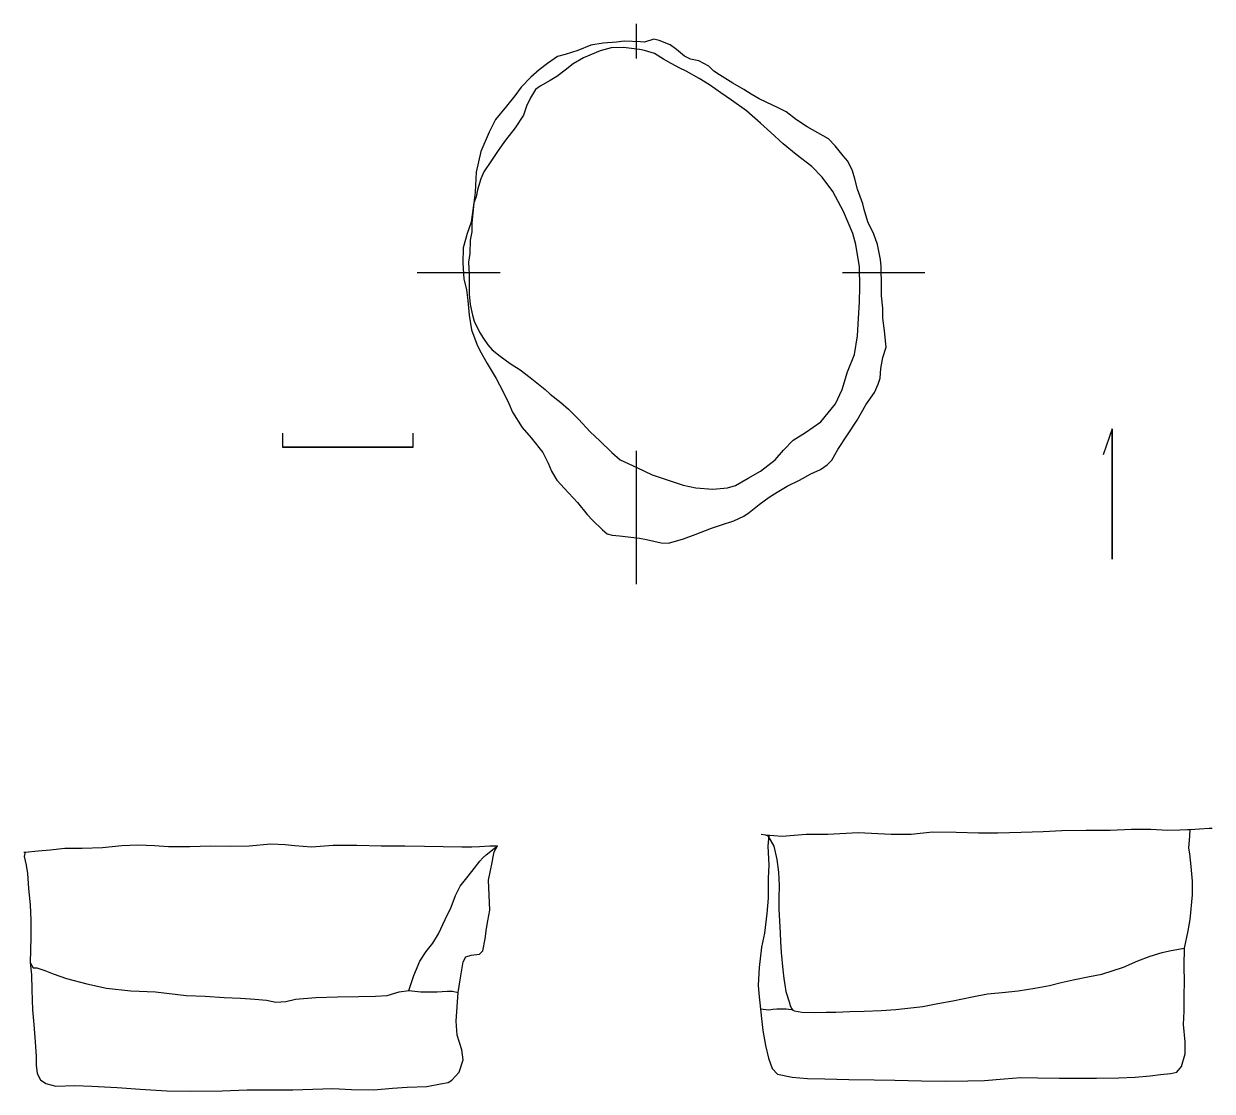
# Model space of a CAD drawing. Extents: x -6794 to 43388, y 1179 to 46269.
import ezdxf

# ---------------------------------------------------------------- set-up
doc = ezdxf.new("R2010")
doc.units = 0
doc.layers.add('LAYER1', color=7, linetype='CONTINUOUS')

msp = doc.modelspace()

# ---------------------------------------------------------------- linework, layer by layer
at = {"layer": 'LAYER1', "color": 3, "linetype": 'CONTINUOUS'}
for points in [[(19068.0828, 46268.8), (19068.0828, 44801.1733)], [(9809.9154, 35763.6954), (13318.9717, 35763.6954)], [(27774.5159, 35763.6954), (31250.47, 35763.6954)], [(19068.0828, 28226.9376), (19068.0828, 22599.2035)]]:
    msp.add_lwpolyline(points, dxfattribs=at)
at = {"layer": 'LAYER1', "color": 7, "linetype": 'CONTINUOUS'}
for points in [[(19421.1889, 45485.3217), (19244.643, 45507.4046), (18560.4778, 45529.4683), (18229.4355, 45485.3217), (17677.7006, 45452.2165), (17148.0319, 45363.9472), (16596.2995, 45143.257), (16066.6308, 44966.6944), (15746.6108, 44889.4427), (15316.2553, 44591.5055), (14974.1882, 44326.6735), (14621.0654, 44017.7093), (14212.7879, 43587.3371), (13936.9145, 43223.2038), (13594.8308, 42781.8236), (13120.3453, 42219.0354), (12855.511, 41689.3667), (12502.3882, 40872.7975), (12303.7618, 40001.045), (12259.6343, 39151.3754), (12204.451, 38709.9784), (12094.1131, 37882.3702), (11928.592, 37407.8705), (11763.0708, 36800.969), (11752.0294, 36149.9067), (11785.1346, 35498.8611), (11895.4868, 35035.4003), (11961.6948, 34582.9644), (12005.8247, 33953.9825), (12105.1379, 33347.0811), (12336.867, 32729.1382), (12458.2607, 32464.3039), (12767.2225, 31923.5961), (13153.4505, 31283.5728), (13429.3096, 30742.8651), (13683.1192, 30235.2745), (13837.6014, 29860.0879), (14256.9179, 29220.0813), (14632.1044, 28778.6867), (15117.6289, 28160.7272), (15349.3604, 27708.3079), (15492.8178, 27366.2242), (15713.508, 26991.0519), (16033.5256, 26637.9291), (16585.258, 26042.0524), (16993.5498, 25534.4642), (17225.2813, 25302.7326), (17644.5978, 24894.4409), (17843.2218, 24717.8949), (18052.8896, 24662.7117), (18361.8515, 24640.6479), (19200.4987, 24541.3347), (19498.4383, 24486.1491), (20116.3811, 24342.7084), (20436.3987, 24331.6693), (21065.3806, 24508.2296), (21561.9465, 24695.8145), (22246.0974, 24960.6512), (22665.4138, 25104.1062), (23184.0578, 25269.6298), (23603.3743, 25468.2538), (23835.1035, 25622.7359), (24254.4199, 25964.8197), (24684.7755, 26273.7982), (25015.8178, 26483.4493), (25435.151, 26737.2423), (25953.7783, 26991.0519), (26439.3194, 27255.8886), (26847.5969, 27443.4736), (27134.495, 27642.0999), (27322.0966, 27840.7263), (27575.8895, 28282.1208), (27984.1813, 28900.0637), (28392.4588, 29529.0456), (28756.6063, 30169.0665), (29120.7538, 30687.6961), (29286.275, 31040.8189), (29363.5244, 31294.6143), (29396.6272, 31702.906), (29484.9156, 32177.3891), (29617.334, 32607.747), (29551.1093, 33291.8954), (29473.8766, 33832.6055), (29484.9156, 34251.922), (29429.7324, 34781.5907), (29418.7076, 35189.8825), (29407.6686, 36017.4907), (29385.5882, 36315.4279), (29253.1698, 36944.4098), (29098.69, 37385.8067), (28844.8947, 37904.4364), (28690.3983, 38423.0803), (28635.2293, 38665.8342), (28414.5392, 39283.7914), (28304.1846, 39725.1716), (28204.8714, 40056.214), (27995.206, 40464.5081), (27807.6211, 40696.2397), (27465.5373, 41115.5514), (27178.6392, 41413.4933), (26737.2423, 41667.2886), (26284.823, 41921.0982), (25832.4013, 42207.994), (25391.0068, 42550.0777), (25037.8983, 42726.626), (24585.4623, 42947.3304), (24254.4199, 43101.8102), (23923.3776, 43300.4366), (23603.3743, 43499.0629), (23139.9136, 43752.8916), (22577.1397, 44105.9977), (22345.4105, 44271.5046), (22135.7428, 44481.1533), (21716.4287, 44701.8768), (21363.3202, 44768.0681), (21098.4858, 44900.4984), (20767.4435, 45187.3989), (20502.6091, 45374.9838), (20039.1484, 45562.5878), (19807.4169, 45617.7377), (19421.1889, 45485.3217)], [(19410.1641, 45143.257), (19211.5402, 45187.3846), (18527.3726, 45264.6316), (18008.7454, 45253.5902), (17545.2847, 45132.2156), (16839.0534, 44823.237), (16397.6731, 44580.4641), (16066.6308, 44315.6464), (15713.508, 44039.773), (15437.6489, 43874.2519), (15007.291, 43631.4789), (14819.6894, 43499.0629), (14598.9992, 43134.9154), (14433.4781, 42792.8316), (14312.1011, 42406.6203), (13947.9536, 41865.915), (13550.7032, 41347.2829), (13241.7247, 40916.9298), (12954.8242, 40486.5719), (12634.8066, 40012.0721), (12502.3882, 39725.1716), (12369.9722, 39250.6719), (12303.7618, 38952.749), (12204.451, 38709.9784), (12127.2159, 37849.2674), (12127.2159, 37485.1199), (12061.0079, 37120.9723), (12038.9275, 36569.2232), (11983.7609, 36194.0509), (12005.8247, 35675.407), (12005.8247, 35211.9463), (12005.8247, 34847.7987), (12061.0079, 34406.4185), (12149.2821, 33965.0215), (12226.5291, 33711.2286), (12447.2192, 33236.7431), (12612.7428, 32971.8921), (12800.3277, 32707.0578), (12987.9294, 32497.3924), (13318.9717, 32221.5333), (13738.2882, 31923.5961), (14168.6437, 31647.7204), (14587.9602, 31327.7171), (15216.9421, 30820.1121), (15437.6489, 30621.4882), (15879.0291, 30268.3797), (16210.0715, 29992.5063), (16629.4023, 29562.1484), (17125.9682, 29032.4797), (17523.2185, 28657.2931), (18041.8482, 28160.7272), (18394.9567, 27851.7653), (19090.1465, 27531.7453), (19741.2089, 27211.7444), (20458.4649, 26980.0129), (21054.3416, 26781.3865), (21584.0103, 26671.0343), (22301.2663, 26615.8653), (22919.2235, 26660.0095), (23261.2905, 26759.3227), (23790.9592, 27068.287), (24309.6032, 27366.2242), (24927.546, 27851.7653), (25280.6522, 28260.0404), (25699.9853, 28679.3736), (26207.5736, 29010.4159), (26858.6359, 29451.7962), (27487.6178, 30213.2107), (27763.4769, 30820.1121), (27984.1813, 31570.4876), (28282.1208, 32298.766), (28414.5392, 33093.2715), (28458.6667, 33821.5808), (28491.7719, 34516.7564), (28513.8524, 35145.7383), (28491.7719, 35995.4246), (28337.2898, 36944.4098), (28215.9128, 37407.8705), (27818.6601, 38345.8309), (27366.2242, 39184.4639), (26913.8049, 39791.382), (26483.4493, 40232.7766), (25821.3623, 40751.4038), (25269.6298, 41192.8032), (24750.9835, 41678.3253), (24309.6032, 42064.5366), (23724.7512, 42594.2053), (23095.7694, 43046.6412), (22643.3477, 43355.6246), (22157.8232, 43686.6479), (21727.4677, 43962.526), (21175.7185, 44260.4775), (20910.8842, 44392.8791), (20535.7119, 44591.5198), (20215.6943, 44779.1095), (19840.522, 45010.8553), (19410.1641, 45143.257)], [(39164.211, 29152.9202), (38787.8211, 28066.756)], [(39164.211, 29152.9202), (39164.211, 23657.6045)], [(39164.211, 23657.6045), (39164.211, 29152.9202)], [(4126.9992, 28970.3318), (4126.9992, 28381.434)], [(9644.3942, 28381.434), (9644.3942, 28976.0479)], [(4126.9992, 28381.434), (9644.3942, 28381.434)], [(9644.3942, 28381.434), (4126.9992, 28381.434)], [(24518.7539, 12011.0559), (24662.2113, 11988.9754), (24629.1061, 11525.5159), (24662.2113, 10731.0117), (24640.1476, 10179.2792), (24640.1476, 9329.6066), (24584.9619, 8689.5851), (24485.6511, 7861.9769), (24353.2328, 7266.0996), (24253.9363, 6405.3873), (24220.8168, 5666.0526), (24242.8948, 5312.9453), (24320.1276, 4650.8589), (24364.2718, 4121.1899), (24408.416, 3746.0027), (24518.7539, 3105.9964), (24651.1723, 2576.3274), (24805.6687, 2134.9313), (25037.3979, 1903.2011), (25655.3407, 1770.784), (26295.3616, 1715.6153), (27023.6567, 1704.5752), (28049.8913, 1671.4709), (29109.2287, 1660.431), (29992.0059, 1649.4067), (31117.5513, 1616.3023), (32143.7859, 1605.2623), (33070.7073, 1616.3023), (33765.8972, 1627.3267), (34604.5445, 1704.5752), (35299.7343, 1759.7439), (36028.0294, 1748.7196), (36932.887, 1737.6797), (37771.5152, 1726.6396), (38499.8103, 1726.6396), (39437.7731, 1748.7196), (40132.9654, 1770.784), (40761.9449, 1836.9926), (41203.3252, 1892.1612), (41633.6974, 1925.2655), (41898.5198, 1991.4741), (42097.1414, 2223.2043), (42251.6402, 2752.8733), (42240.5988, 3271.5179), (42174.3932, 3999.8126), (42207.4984, 4562.5859), (42207.4984, 5246.7368), (42218.535, 5787.4457), (42196.4712, 6482.6361), (42218.535, 7221.9553), (42373.0195, 7950.2498), (42461.308, 8435.7904), (42560.6188, 9473.0485), (42560.6188, 10057.9011), (42505.4355, 10675.8439), (42439.2251, 11205.5126), (42406.12, 11448.282), (42439.2251, 11966.9117), (42461.308, 12231.746)], [(24342.208, 12033.1197), (24518.7539, 12011.0559), (25224.9852, 11955.8714), (26240.1951, 12033.1197), (27156.0751, 12044.1599), (28436.1026, 12110.3691), (29837.5238, 12044.1599), (30676.1567, 12044.1599), (31569.9873, 12132.4328), (32574.1414, 12121.3926), (33523.1433, 12088.2886), (34339.7077, 12099.3288), (35321.7981, 12121.3926), (36248.7195, 12154.4978), (37043.2202, 12198.642), (38058.43, 12209.6823), (39084.667, 12209.6823), (39978.4809, 12242.7862), (40795.0501, 12242.7862), (41512.3037, 12209.6823), (42019.9087, 12220.7058), (42350.9558, 12231.746), (42461.308, 12231.746), (42847.5193, 12264.85), (43255.8086, 12297.9552), (43388.2103, 12297.9552)], [(-6794.1755, 11276.1405), (-6739.0072, 11276.1405), (-6187.2735, 11331.325), (-5679.6692, 11375.4692), (-5061.7269, 11452.7019), (-4752.7483, 11452.7019), (-4322.3922, 11452.7019), (-3472.7202, 11474.7657), (-2656.1367, 11563.0541), (-1971.9865, 11585.1191), (-1276.796, 11563.0541), (-680.9181, 11518.9099), (212.8981, 11518.9099), (1084.6506, 11552.0151), (1945.3622, 11529.9501), (2728.8256, 11552.0151), (3633.6821, 11629.2633), (4240.6002, 11607.1983), (4648.8753, 11563.0541), (5355.1066, 11507.8864), (6270.9866, 11574.0943), (7264.116, 11574.0943), (8290.3506, 11552.0151), (9294.519, 11540.9749), (10122.1267, 11529.9501), (10916.6297, 11518.9099), (11700.0937, 11496.8461), (12119.4102, 11507.8864), (12450.4692, 11518.9099), (12891.8495, 11552.0151), (13211.8528, 11540.9749)], [(24518.7539, 12011.0559), (24629.1061, 11966.9117), (24871.8767, 11525.5159), (25004.2951, 10973.7823), (25070.5031, 10433.0733), (25103.6083, 9870.3), (25092.5668, 9329.6066), (25092.5668, 8888.2109), (25147.7525, 7861.9769), (25158.7772, 7497.8299), (25191.88, 7045.4094), (25258.0904, 6306.0747), (25302.2346, 5941.9272), (25346.3788, 5677.0923), (25390.5064, 5390.1936), (25522.9248, 4948.7978), (25567.069, 4794.3163), (25622.2355, 4672.9232), (25677.4212, 4606.7146), (25743.6292, 4573.6104), (26063.6325, 4518.4417), (26593.3012, 4507.4018), (27089.8671, 4518.4417), (27498.1588, 4518.4417), (28082.9965, 4540.5061), (28689.8979, 4562.5859), (29407.1682, 4595.6902), (30025.1111, 4628.7945), (31161.6955, 4761.212), (31801.7021, 4882.5892), (32430.7007, 4992.942), (33258.3066, 5169.4879), (33898.3132, 5290.881), (34516.256, 5346.0493), (35200.4188, 5423.2981), (35895.6134, 5533.6355), (36513.5515, 5643.9883), (37010.1198, 5765.3652), (37517.7247, 5886.7583), (38212.9146, 6019.1754), (38720.5195, 6129.5128), (39636.3995, 6416.4276), (40243.3176, 6681.2619), (40772.9863, 6879.8877), (41269.5498, 7034.3692), (41578.5141, 7111.618), (41810.2456, 7155.7468), (42041.9724, 7188.8508), (42218.535, 7221.9553)], [(-6739.0072, 11276.1405), (-6772.1112, 11099.5946), (-6694.8629, 10735.4471), (-6639.694, 10371.2995), (-6595.5498, 9742.3177), (-6529.3412, 9058.1513), (-6496.2366, 8407.1051), (-6496.2366, 7678.81), (-6518.317, 6619.4726), (-6474.1728, 6089.8033), (-6452.1084, 5460.8215), (-6419.0038, 4622.1739), (-6363.8194, 3993.1914), (-6308.651, 3264.8969), (-6275.5464, 2646.955), (-6264.5068, 2282.8076), (-6231.4022, 1929.7002), (-6087.9454, 1664.8658), (-5856.2306, 1499.3442), (-5436.8992, 1400.0313), (-4631.3711, 1422.0955), (-3914.1008, 1400.0313), (-2843.7228, 1333.8226), (-1883.6977, 1267.614), (-758.1669, 1190.3654), (234.9625, 1179.3255), (1581.2147, 1201.4054), (2640.5527, 1234.5097), (3744.0355, 1234.5097), (4571.6271, 1234.5097), (5410.2755, 1267.614), (6248.9228, 1289.6783), (7043.4258, 1256.5741), (7992.411, 1245.5341), (8775.875, 1311.7427), (9393.8322, 1344.8626), (10221.4398, 1377.9513), (10806.2775, 1488.3043), (11126.2951, 1554.5128), (11280.7772, 1653.8257), (11589.7415, 1984.8688), (11755.2627, 2503.4979), (11700.0937, 2922.8296), (11512.5064, 3540.7715), (11457.3398, 4136.6491), (11501.4674, 4743.5666), (11545.6116, 5350.4841), (11633.8857, 5880.1373), (11755.2627, 6641.5364), (11876.6539, 6862.2426), (12097.3441, 6928.4512), (12450.4692, 6972.5954), (12582.8852, 7105.0126), (12693.2231, 7623.6417), (12748.4064, 8053.9978), (12803.5753, 8374.0011), (12880.8248, 8826.4371), (12825.6391, 10095.425), (12913.9276, 10503.7167), (12980.1379, 10834.7603), (13024.2655, 11077.5142), (13068.4097, 11298.2198), (13211.8528, 11540.9749)], [(9460.0402, 5427.7175), (9548.3143, 5681.5116), (9669.7068, 6067.739), (9934.5411, 6674.641), (10199.3761, 7082.9327), (10475.2328, 7436.04), (10718.0033, 7833.2916), (11004.9039, 8440.2097), (11258.7135, 8947.814), (11435.2594, 9444.3787), (11633.8857, 9841.6302), (11975.9671, 10260.9461), (12218.7234, 10591.9897), (12461.4916, 10900.9682), (12582.8852, 11033.3854), (12737.3674, 11165.8026), (13211.8528, 11540.9749)], [(-6518.317, 6619.4726), (-6396.924, 6387.7423), (-6242.4425, 6387.7423), (-5911.3995, 6277.3895), (-5558.2761, 6133.9476), (-4995.5186, 5935.3218), (-4134.7909, 5714.6162), (-3307.183, 5538.0703), (-2269.9251, 5416.6927), (-1232.6518, 5372.5485), (62.9604, 5229.0911), (863.9444, 5195.9871), (1669.4876, 5140.8181), (2353.6385, 5107.7136), (2960.556, 5074.6096), (3457.1207, 5019.4257), (3854.3722, 4942.1924), (4273.7042, 4975.2967), (4681.9805, 5063.5699), (5542.6915, 5140.8181), (6447.5492, 5162.8825), (7341.3654, 5184.9469), (8058.619, 5195.9871), (8555.1849, 5229.0911), (9062.7899, 5372.5485), (9460.0402, 5427.7175), (9967.6296, 5383.5726), (10662.8201, 5383.5726), (11082.1509, 5405.6531), (11302.841, 5405.6531), (11545.6116, 5350.4841)], [(25677.4212, 4606.7146), (25677.4212, 4617.7546), (25622.2355, 4617.7546), (25401.5454, 4639.8189), (25158.7772, 4650.8589), (25004.2951, 4650.8589), (24838.7739, 4628.7945), (24662.2113, 4606.7146), (24320.1276, 4650.8589)]]:
    msp.add_lwpolyline(points, dxfattribs=at)

doc.saveas('drawing.dxf')
